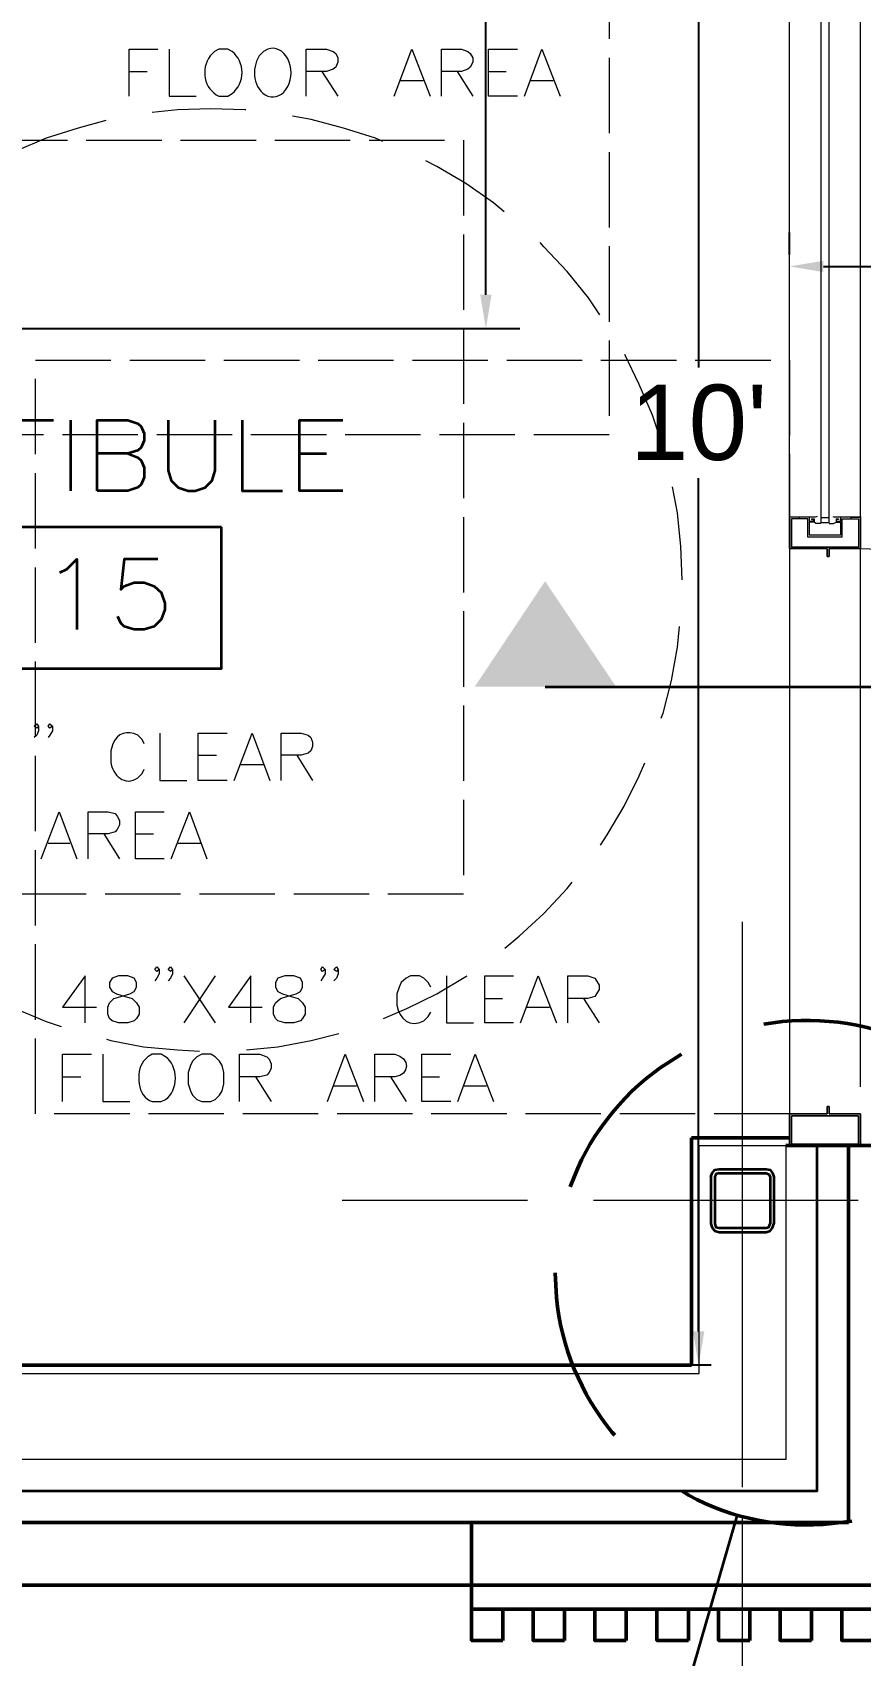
# Model space of a CAD drawing. Header units: inches. Extents: x 5 to 516, y -193 to 129.
# Drawn here: x 266.42 to 270.81, y 37.44 to 46.05 of the extents above; entities that cross this region are included whole.
import ezdxf

# ---------------------------------------------------------------- set-up
doc = ezdxf.new("R2010")
doc.units = ezdxf.units.IN
doc.header["$MEASUREMENT"] = 0
doc.linetypes.add('PDF_IMPORT', pattern=[1, 0.8, -0.2])
for name, color, linetype in [('Highlight', 210, 'Continuous'), ('PDF2_Geometry', 7, 'Continuous'), ('PDF2_Solid Fills', 7, 'Continuous')]:
    doc.layers.add(name, color=color, linetype=linetype)
doc.styles.get("Standard").update_dxf_attribs({"font": 'arial.ttf'})
doc.dimstyles.get("Standard").update_dxf_attribs({"dimtxt": 0.4, "dimasz": 0.18, "dimexe": 0.18, "dimexo": 0.0625, "dimgap": 0.09, "dimtad": 0, "dimtih": 1, "dimtoh": 1, "dimdec": 4, "dimlfac": 12, "dimzin": 0, "dimdsep": 46, "dimlunit": 4, "dimtxsty": 'Standard', "dimcen": 0.09, "dimadec": 3, "dimazin": 0, "dimtfac": 1, "dimtdec": 4, "dimtofl": 0, "dimtmove": 0, "dimatfit": 3, "dimfxl": 1, "dimtolj": 1, "dimtzin": 0, "dimarcsym": 0})

# ---------------------------------------------------------------- blocks, each defined once
blk = doc.blocks.new('*D78')
at = {"layer": 'Defpoints', "color": 0, "transparency": 16777216}
for p in [(270.432, 44.8134), (271.0787, 44.8134), (271.0787, 44.8134)]:
    blk.add_point(p, dxfattribs=at)
at = {"layer": 'Highlight', "color": 0, "lineweight": -2, "transparency": 16777216}
for p, q in [((270.432, 44.8759), (270.432, 44.9934)), ((271.0787, 44.8759), (271.0787, 44.9934)), ((270.612, 44.8134), (270.8987, 44.8134)), ((271.0787, 44.8134), (271.2587, 44.8134))]:
    blk.add_line(p, q, dxfattribs=at)
at = {"layer": 'Highlight', "color": 0, "transparency": 16777216}
for points in [[(270.612, 44.8434), (270.612, 44.7834), (270.432, 44.8134)], [(270.8987, 44.8434), (270.8987, 44.7834), (271.0787, 44.8134)]]:
    blk.add_solid(points, dxfattribs=at)
at = {"layer": 'Highlight', "color": 0, "transparency": 16777216, "insert": (271.7286, 44.8134), "char_height": 0.4, "attachment_point": 5}
blk.add_mtext('\\A1;7{\\H1x;\\S3/4;}"', dxfattribs=at)
blk = doc.blocks.new('*D88')
at = {"layer": 'Defpoints', "color": 0, "transparency": 16777216}
for p in [(268.8215, 48.9201), (268.8215, 48.9201), (264.2853, 44.4834)]:
    blk.add_point(p, dxfattribs=at)
at = {"layer": 'Highlight', "color": 0, "lineweight": -2, "transparency": 16777216}
for p, q in [((268.884, 48.9201), (269.0015, 48.9201)), ((268.8215, 48.7401), (268.8215, 47.2626)), ((268.8215, 44.6634), (268.8215, 46.1409)), ((264.3478, 44.4834), (269.0015, 44.4834))]:
    blk.add_line(p, q, dxfattribs=at)
at = {"layer": 'Highlight', "color": 0, "transparency": 16777216}
for points in [[(268.7915, 48.7401), (268.8515, 48.7401), (268.8215, 48.9201)], [(268.7915, 44.6634), (268.8515, 44.6634), (268.8215, 44.4834)]]:
    blk.add_solid(points, dxfattribs=at)
at = {"layer": 'Highlight', "color": 0, "transparency": 16777216, "insert": (268.8215, 46.7017), "char_height": 0.4, "attachment_point": 5}
blk.add_mtext('\\A1;4\'-5{\\H1x;\\S1/4;}"', dxfattribs=at)
blk = doc.blocks.new('*D95')
at = {"layer": 'Defpoints', "color": 0, "transparency": 16777216}
for p in [(253.1363, 38.9834), (253.1363, 38.9834), (271.8087, 37.8167)]:
    blk.add_point(p, dxfattribs=at)
at = {"layer": 'Highlight', "color": 0, "lineweight": -2, "transparency": 16777216}
for p, q in [((253.1988, 38.9834), (253.3163, 38.9834)), ((253.1363, 38.8034), (253.1363, 38.6909)), ((253.1363, 37.9967), (253.1363, 38.1093)), ((271.7462, 37.8167), (252.9563, 37.8167))]:
    blk.add_line(p, q, dxfattribs=at)
at = {"layer": 'Highlight', "color": 0, "transparency": 16777216}
for points in [[(253.1063, 38.8034), (253.1663, 38.8034), (253.1363, 38.9834)], [(253.1063, 37.9967), (253.1663, 37.9967), (253.1363, 37.8167)]]:
    blk.add_solid(points, dxfattribs=at)
at = {"layer": 'Highlight', "color": 0, "transparency": 16777216, "insert": (253.1363, 38.4001), "char_height": 0.4, "attachment_point": 5}
blk.add_mtext('\\A1;1\'-2"', dxfattribs=at)
blk = doc.blocks.new('*D108')
at = {"layer": 'Defpoints', "color": 0, "transparency": 16777216}
for p in [(269.95, 48.9834), (269.95, 48.9834), (269.95, 38.9834)]:
    blk.add_point(p, dxfattribs=at)
at = {"layer": 'Highlight', "color": 0, "lineweight": -2, "transparency": 16777216}
for p, q in [((269.8875, 48.9834), (269.77, 48.9834)), ((269.95, 48.8034), (269.95, 44.2776)), ((269.95, 39.1634), (269.95, 43.6892)), ((269.8875, 38.9834), (269.77, 38.9834))]:
    blk.add_line(p, q, dxfattribs=at)
at = {"layer": 'Highlight', "color": 0, "transparency": 16777216}
for points in [[(269.92, 48.8034), (269.98, 48.8034), (269.95, 48.9834)], [(269.92, 39.1634), (269.98, 39.1634), (269.95, 38.9834)]]:
    blk.add_solid(points, dxfattribs=at)
at = {"layer": 'Highlight', "color": 0, "transparency": 16777216, "insert": (269.95, 43.9834), "char_height": 0.4, "attachment_point": 5}
blk.add_mtext("\\A1;10'", dxfattribs=at)

msp = doc.modelspace()

# ---------------------------------------------------------------- linework, layer by layer
at = {"layer": 'Highlight'}
msp.add_line((270.0166034, 38.9834147), (191.2926345, 38.9834147), dxfattribs=at)
at = {"layer": 'PDF2_Geometry', "linetype": 'PDF_IMPORT', "lineweight": 15, "ltscale": 0.5}
for points in [[(264.9753494, 48.9200838), (269.4753498, 48.9200838), (269.4753498, 43.9200834), (264.9753494, 43.9200834), (264.9753494, 48.9200838)], [(268.7020173, 41.483414), (264.7020152, 41.483414), (264.702017, 45.4834161), (268.7020156, 45.4834143), (268.7020173, 41.4834157)], [(270.4320183, 44.3167475), (270.4320183, 40.316749), (266.4320162, 40.3167472), (266.432018, 44.3167493), (270.4320165, 44.3167475)]]:
    msp.add_lwpolyline(points, dxfattribs=at)
at = {"layer": 'PDF2_Geometry', "lineweight": 15}
for points in [[(270.4320183, 43.3167474), (270.4320183, 43.4834141), (270.4320183, 48.9634145)], [(270.6420165, 43.4534136), (270.6420165, 48.990081), (270.5986832, 48.990081)], [(270.598685, 48.990081), (270.598685, 43.4534136)], [(270.8086832, 43.4867475), (270.8086832, 43.4834141), (270.8086832, 48.9634145)], [(267.5486834, 45.6434146), (267.5420167, 45.6434146), (267.3620167, 45.6500812), (267.18535, 45.6434146), (267.0520166, 45.6300812)], [(266.8053497, 45.5867502), (266.658683, 45.5467502), (266.488683, 45.4934169), (266.3320163, 45.4267502)], [(268.275351, 45.4767479), (268.235351, 45.4934146), (268.065351, 45.5467479), (267.895351, 45.5934146), (267.795351, 45.6100812)], [(268.918682, 45.1034162), (268.8620153, 45.1500828), (268.7153486, 45.2534162), (268.5620153, 45.3434162), (268.5020153, 45.3734162)], [(269.4253518, 44.556748), (269.3653518, 44.646748), (269.2520184, 44.786748), (269.1286851, 44.916748), (269.1086851, 44.9400813)], [(269.7520171, 43.886748), (269.7053504, 44.0234147), (269.6353504, 44.1867481), (269.5586837, 44.3467481)], [(269.8620177, 43.1500808), (269.855351, 43.3267474), (269.8386843, 43.5067475), (269.8120177, 43.6434141)], [(270.5786841, 43.4867473), (270.5686841, 43.483414)], [(270.6620174, 43.4867473), (270.6720174, 43.483414)], [(270.5686828, 43.4834141), (270.4320161, 43.4834141)], [(270.4820183, 43.4834141), (270.4320183, 43.4834141), (270.4320183, 43.3167474), (270.4320183, 40.3167472), (270.4320183, 40.1500805), (270.4820183, 40.1500805), (270.4320183, 40.1500805), (270.4320183, 40.3167472)], [(270.4820162, 43.4834145), (270.4820162, 43.4734145), (270.4420162, 43.4734145)], [(270.5286844, 43.3767479), (270.5286844, 43.4734145), (270.4420177, 43.4734145), (270.4420177, 43.3234145), (270.7986844, 43.3234145)], [(270.7986846, 43.3234138), (270.4420179, 43.3234138), (270.4420179, 43.4734139)], [(270.5620164, 43.4734145), (270.5620164, 43.4567479), (270.5353497, 43.4567479)], [(270.5486832, 43.4734147), (270.5486832, 43.4700813), (270.5586832, 43.4700813), (270.5586832, 43.4600813), (270.5353499, 43.4600813)], [(270.5353508, 43.4834141), (270.5353508, 43.4600808)], [(270.5353508, 43.4567485), (270.5353508, 43.3867485)], [(270.5486836, 43.4734145), (270.5620169, 43.4734145)], [(270.5720177, 43.4500821), (270.5620177, 43.4567488)], [(270.598685, 43.4500821), (270.5720183, 43.4500821)], [(270.6420165, 43.4800809), (270.5986832, 43.4800809)], [(270.6420165, 43.4534153), (270.5986832, 43.4534153)], [(270.7586832, 43.4834141), (270.8086832, 43.4834141), (270.8086832, 43.3167474), (270.6420165, 43.3167474), (270.8086832, 43.3167474), (270.8086832, 43.4834141), (270.6720165, 43.4834141)], [(270.6420173, 43.4500821), (270.6653506, 43.4500821), (270.6786839, 43.4567488)], [(270.6786841, 43.4734152), (270.6786841, 43.4567485), (270.7020175, 43.4567485), (270.7020175, 43.3867485)], [(270.6786846, 43.4734145), (270.6920179, 43.4734145), (270.6920179, 43.4700812), (270.6820179, 43.4700812)], [(270.7020175, 43.4600817), (270.6820175, 43.4600817), (270.6820175, 43.4700817)], [(270.7020175, 43.4834141), (270.7020175, 43.4600808)], [(270.7120171, 43.3767479), (270.7120171, 43.4734145), (270.7986837, 43.4734145), (270.7986837, 43.3234145)], [(270.7586836, 43.4734145), (270.7986836, 43.4734145), (270.7986836, 43.3234145)], [(270.7586852, 43.4734145), (270.7586852, 43.4834145)], [(270.7120171, 43.3767484), (270.5286837, 43.3767484)], [(270.7020175, 43.386748), (270.5353508, 43.386748)], [(269.7520171, 42.4167467), (269.7620171, 42.4434134), (269.8053504, 42.6167467), (269.8386837, 42.7934134), (269.8486837, 42.9034134)], [(269.428685, 41.7434136), (269.4653517, 41.7967469), (269.5553517, 41.9500803), (269.6353517, 42.1100803), (269.6653517, 42.1800803)], [(268.9220186, 41.1967488), (268.9986852, 41.2600821), (269.1286852, 41.3800821), (269.2520186, 41.5134155), (269.2786853, 41.5467488)], [(268.2786842, 40.8234136), (268.4020176, 40.876747), (268.5620176, 40.9534137), (268.7153509, 41.046747), (268.7220176, 41.0500803)], [(266.1153506, 40.9834139), (266.1653506, 40.9534139), (266.3253506, 40.8767473), (266.4886839, 40.8067472), (266.568684, 40.7800806)], [(267.5520165, 40.656747), (267.7186832, 40.6734136), (267.8953499, 40.706747), (268.0420166, 40.7434136)], [(266.8086829, 40.7134147), (266.8320162, 40.7067481), (267.0053496, 40.6734147), (267.1853496, 40.656748), (267.3020163, 40.6500814)]]:
    msp.add_lwpolyline(points, dxfattribs=at)
at = {"layer": 'PDF2_Geometry', "lineweight": 9}
for points in [[(266.9286848, 45.7167483), (266.9286848, 45.9667483), (267.0820181, 45.9667483)], [(267.1420162, 45.9667483), (267.1420162, 45.7167483), (267.2853496, 45.7167483)], [(267.6653521, 45.9667483), (267.6420187, 45.953415), (267.6186854, 45.9300817)], [(267.8686839, 45.7167483), (267.8686839, 45.9667483), (267.9753506, 45.9667483), (268.0120173, 45.953415), (268.0253506, 45.943415), (268.0353506, 45.9200817), (268.0353506, 45.8967483), (268.0253506, 45.8700817), (268.0120173, 45.8600817), (267.9753506, 45.8467483), (267.8686839, 45.8467483)], [(268.3353486, 45.7167483), (268.4286819, 45.9667483), (268.5253486, 45.7167483)], [(268.5853486, 45.7167483), (268.5853486, 45.9667483), (268.6920153, 45.9667483), (268.7253486, 45.953415), (268.738682, 45.943415), (268.7520153, 45.9200817), (268.7520153, 45.8967483), (268.738682, 45.8700817), (268.7253486, 45.8600817), (268.6920153, 45.8467483), (268.5853486, 45.8467483)], [(268.988682, 45.7167483), (268.8353486, 45.7167483), (268.8353486, 45.9667483), (268.988682, 45.9667483)], [(269.0253511, 45.7167483), (269.1186844, 45.9667483), (269.2153511, 45.7167483)], [(266.9286848, 45.8467464), (267.0253515, 45.8467464)], [(267.9520173, 45.8467464), (268.0353506, 45.7167464)], [(268.6686819, 45.8467464), (268.7520153, 45.7167464)], [(268.8353486, 45.8467464), (268.928682, 45.8467464)], [(268.368684, 45.8000817), (268.488684, 45.8000817)], [(269.0586831, 45.8000817), (269.1786831, 45.8000817)], [(266.4486839, 42.3734151), (266.4386839, 42.3634151), (266.4253506, 42.3734151), (266.4386839, 42.3867485), (266.4486839, 42.3734151), (266.4486839, 42.3500818), (266.4386839, 42.3267485), (266.4253506, 42.3134151)], [(266.5220177, 42.3734151), (266.5086844, 42.3634151), (266.4986844, 42.3734151), (266.5086844, 42.3867485), (266.5220177, 42.3734151), (266.5220177, 42.3500818), (266.5086844, 42.3267485), (266.4986844, 42.3134151)], [(267.0086849, 42.2800822), (266.9986849, 42.3034155), (266.9753516, 42.3267489)], [(267.0920183, 42.3367499), (267.0920183, 42.0867499), (267.2353516, 42.0867499)], [(267.4486835, 42.0867499), (267.2953501, 42.0867499), (267.2953501, 42.3367499), (267.4486835, 42.3367499)], [(267.4853492, 42.0867499), (267.5820159, 42.3367499), (267.6753492, 42.0867499)], [(267.7353492, 42.0867499), (267.7353492, 42.3367499), (267.8420159, 42.3367499), (267.8786826, 42.3267499), (267.8920159, 42.3134166), (267.9020159, 42.2900833), (267.9020159, 42.2667499), (267.8920159, 42.2434166), (267.8786826, 42.2300833), (267.8420159, 42.2200833), (267.7353492, 42.2200833)], [(266.8420183, 42.2800822), (266.8320183, 42.2434155), (266.8320183, 42.1834155)], [(267.2953501, 42.2200812), (267.3920168, 42.2200812)], [(267.8186826, 42.2200812), (267.9020159, 42.0867479)], [(266.9753516, 42.1000822), (266.9986849, 42.1234155), (267.0086849, 42.1467488)], [(267.5220178, 42.1700833), (267.6420178, 42.1700833)], [(266.4620167, 41.6700832), (266.5586834, 41.9200832), (266.6520167, 41.6700832)], [(266.7120168, 41.6700832), (266.7120168, 41.9200832), (266.8186834, 41.9200832), (266.8553501, 41.9100832), (266.8653501, 41.8967499), (266.8786834, 41.8734166), (266.8786834, 41.8500832), (266.8653501, 41.8267499), (266.8553501, 41.8134166), (266.8186834, 41.8034166), (266.7120168, 41.8034166)], [(267.1153501, 41.6700832), (266.9620168, 41.6700832), (266.9620168, 41.9200832), (267.1153501, 41.9200832)], [(267.1520158, 41.6700832), (267.2486825, 41.9200832), (267.3420159, 41.6700832)], [(266.7953501, 41.8034145), (266.8786834, 41.6700812)], [(266.9620168, 41.8034145), (267.0586834, 41.8034145)], [(266.4986853, 41.7534166), (266.615352, 41.7534166)], [(267.1886844, 41.7534166), (267.3086844, 41.7534166)], [(267.0886851, 41.0834133), (267.0753517, 41.0734133), (267.0653517, 41.0834133), (267.0753517, 41.0967466), (267.0886851, 41.0834133), (267.0886851, 41.0600799), (267.0753517, 41.0367466), (267.0653517, 41.0234133)], [(267.1586856, 41.0834133), (267.1486856, 41.0734133), (267.1353523, 41.0834133), (267.1486856, 41.0967466), (267.1586856, 41.0834133), (267.1586856, 41.0600799), (267.1486856, 41.0367466), (267.1353523, 41.0234133)], [(267.9686832, 41.0834133), (267.9553499, 41.0734133), (267.9453499, 41.0834133), (267.9553499, 41.0967466), (267.9686832, 41.0834133), (267.9686832, 41.0600799), (267.9553499, 41.0367466), (267.9453499, 41.0234133)], [(268.0386838, 41.0834133), (268.0286838, 41.0734133), (268.0153505, 41.0834133), (268.0286838, 41.0967466), (268.0386838, 41.0834133), (268.0386838, 41.0600799), (268.0286838, 41.0367466), (268.0153505, 41.0234133)], [(266.6953508, 40.8000813), (266.6953508, 41.0500813), (266.5753508, 40.8834146), (266.7553508, 40.8834146)], [(267.2186832, 41.0500813), (267.3853499, 40.8000813)], [(267.3853499, 41.0500813), (267.2186832, 40.8000813)], [(267.5753523, 40.8000813), (267.5753523, 41.0500813), (267.4553523, 40.8834146), (267.6353523, 40.8834146)], [(268.5286842, 40.9900803), (268.5153509, 41.0134137), (268.4920176, 41.036747), (268.4686842, 41.0500803), (268.4220176, 41.0500803), (268.3986842, 41.036747), (268.3720176, 41.0134137), (268.3620176, 40.9900803), (268.3486842, 40.9534137), (268.3486842, 40.8934137)], [(268.6120176, 41.0500813), (268.6120176, 40.8000813), (268.7553509, 40.8000813)], [(268.9686828, 40.8000813), (268.8153494, 40.8000813), (268.8153494, 41.0500813), (268.9686828, 41.0500813)], [(269.0053519, 40.8000813), (269.0986852, 41.0500813), (269.1953519, 40.8000813)], [(269.2553519, 40.8000813), (269.2553519, 41.0500813), (269.3620186, 41.0500813), (269.3986853, 41.0367479), (269.4086853, 41.0234146), (269.4220186, 41.0000813), (269.4220186, 40.9767479), (269.4086853, 40.9534146), (269.3986853, 40.9400813), (269.3620186, 40.9300813), (269.2553519, 40.9300813)], [(268.8153494, 40.9300794), (268.9086828, 40.9300794)], [(269.3386853, 40.9300794), (269.4220186, 40.8000794)], [(268.4920176, 40.8100803), (268.5153509, 40.8334136), (268.5286842, 40.856747)], [(269.0386839, 40.8834146), (269.1586839, 40.8834146)], [(266.5753522, 40.3834146), (266.5753522, 40.6334146), (266.7286856, 40.6334146)], [(266.7886837, 40.6334146), (266.7886837, 40.3834146), (266.932017, 40.3834146)], [(267.1220165, 40.6200812), (267.0986832, 40.6334146), (267.0520165, 40.6334146), (267.0286832, 40.6200812), (267.0053498, 40.5967479)], [(267.5153514, 40.3834146), (267.5153514, 40.6334146), (267.622018, 40.6334146), (267.6586847, 40.6200812), (267.6720181, 40.6067479), (267.6820181, 40.5834146), (267.6820181, 40.5600812), (267.6720181, 40.5367479), (267.6586847, 40.5234146), (267.622018, 40.5134146), (267.5153514, 40.5134146)], [(267.982016, 40.3834146), (268.0753494, 40.6334146), (268.1720161, 40.3834146)], [(268.2320161, 40.3834146), (268.2320161, 40.6334146), (268.3386827, 40.6334146)], [(268.6353494, 40.3834146), (268.4820161, 40.3834146), (268.4820161, 40.6334146), (268.6353494, 40.6334146)], [(268.6720185, 40.3834146), (268.7653519, 40.6334146), (268.8620186, 40.3834146)], [(266.5753522, 40.5134127), (266.6720189, 40.5134127)], [(267.5986847, 40.5134127), (267.6820181, 40.3834127)], [(268.3386827, 40.5134146), (268.2320161, 40.5134146)], [(268.3153494, 40.5134127), (268.3986827, 40.3834127)], [(268.4820161, 40.5134127), (268.5753494, 40.5134127)], [(267.0520165, 40.3834146), (267.0986832, 40.3834146), (267.1220165, 40.3934146)], [(268.0153514, 40.4667479), (268.1353514, 40.4667479)], [(268.7053505, 40.4667479), (268.8253505, 40.4667479)]]:
    msp.add_lwpolyline(points, dxfattribs=at)
msp.add_lwpolyline([(267.4053491, 45.7167483), (267.4520157, 45.7167483), (267.4753491, 45.7300817, 0.470149254), (267.4753491, 45.953415), (267.4520157, 45.9667483), (267.4053491, 45.9667483), (267.3820157, 45.953415), (267.3586824, 45.9300817)], format="xyb", dxfattribs=at)
at = {"layer": 'PDF2_Geometry', "lineweight": 35}
for points in [[(266.2786841, 43.996747), (266.5286841, 43.996747)], [(266.6186838, 43.996747), (266.6186838, 43.6234136)], [(266.7586849, 43.6234152), (266.7586849, 43.9967486), (266.9220183, 43.9967486), (266.9753516, 43.9800819), (266.9920183, 43.9634153), (267.0086849, 43.9267486), (267.0086849, 43.8900819), (266.9920183, 43.8534152), (266.9753516, 43.8367486), (266.9220183, 43.8200819), (266.7586849, 43.8200819)], [(267.1353498, 43.996747), (267.1353498, 43.7300803), (267.1520165, 43.6767469), (267.1886832, 43.6400803), (267.2420165, 43.6234136), (267.2786832, 43.6234136), (267.3320165, 43.6400803), (267.3686832, 43.6767469), (267.3853499, 43.7300803), (267.3853499, 43.996747)], [(267.5286842, 43.996747), (267.5286842, 43.6234136), (267.7420175, 43.6234136)], [(268.0620188, 43.6234152), (267.8320187, 43.6234152), (267.8320187, 43.9967486), (268.0620188, 43.9967486)], [(266.9220184, 43.8200807), (266.9753517, 43.8000807), (266.9920184, 43.783414), (267.0086851, 43.7467473), (267.0086851, 43.693414), (266.9920184, 43.6567473), (266.9753517, 43.6400807), (266.9220184, 43.623414), (266.7586851, 43.623414)], [(267.8320187, 43.8200807), (267.9753521, 43.8200807)], [(266.5620161, 43.1900825), (266.5986827, 43.2067492), (266.6520161, 43.2600825), (266.6520161, 42.8867492)], [(267.0820187, 43.2600831), (266.9020187, 43.2600831), (266.885352, 43.1000831), (266.9020187, 43.1167497), (266.955352, 43.1367497), (267.0086853, 43.1367497), (267.0620187, 43.1167497), (267.0986854, 43.0834164), (267.1186854, 43.0267497), (267.1186854, 42.9934164), (267.0986854, 42.9400831), (267.0620187, 42.9034164), (267.0086853, 42.8867497), (266.955352, 42.8867497), (266.9020187, 42.9034164), (266.885352, 42.9200831), (266.8686853, 42.9567497)], [(269.13535, 42.5834134), (276.0220172, 42.5834134)], [(266.078682, 38.316747), (270.5786824, 38.316747), (270.5786824, 40.1500805)], [(270.0153498, 39.9834156), (270.0220165, 40.0034156), (270.0353498, 40.0200823), (270.0586831, 40.0234156), (270.3086832, 40.0234156)], [(270.0153516, 39.9834138), (270.0153516, 39.7334138), (270.0220182, 39.7134138), (270.0353516, 39.6967472), (270.0586849, 39.6900805)], [(270.0586831, 40.0034164), (270.0420165, 39.9967498), (270.0353498, 39.9834164)], [(270.0353508, 39.9834138), (270.0353508, 39.7334138), (270.0420174, 39.7167472), (270.0586841, 39.7134138)], [(270.058684, 40.0034139), (270.308684, 40.0034139), (270.3220174, 39.9967472), (270.328684, 39.9834138), (270.328684, 39.7334138)], [(270.3086849, 40.0234139), (270.3286849, 40.0200805), (270.3420183, 40.0034139), (270.3486849, 39.9834138), (270.3486849, 39.7334138)], [(270.0586831, 39.6900823), (270.3086832, 39.6900823), (270.3286832, 39.6967489), (270.3420165, 39.7134156), (270.3486832, 39.7334156)], [(270.0586831, 39.7134146), (270.3086832, 39.7134146), (270.3220165, 39.716748), (270.3286832, 39.7334146)], [(268.4786829, 35.7100811), (269.438683, 35.7100811), (270.1553497, 38.1900813)]]:
    msp.add_lwpolyline(points, dxfattribs=at)
msp.add_lwpolyline([(267.4186818, 43.4300796), (265.9186817, 43.4300796), (265.9186817, 42.6800795), (267.4186818, 42.6800795)], close=True, dxfattribs=at)
at = {"layer": 'PDF2_Geometry', "lineweight": 15}
for points in [[(270.4320169, 43.3167474), (270.6320169, 43.3167474), (270.6320169, 43.2734141), (270.6420169, 43.2734141), (270.6420169, 43.3167474), (270.6420169, 43.2734141), (270.6320169, 43.2734141), (270.6320169, 43.3167474)], [(270.4320169, 40.3167472), (270.6320169, 40.3167472), (270.6320169, 40.3567472), (270.6420169, 40.3567472), (270.6420169, 40.3167472), (270.6420169, 40.3567472), (270.6320169, 40.3567472), (270.6320169, 40.3167472)], [(270.4420169, 40.1567469), (270.7986836, 40.1567469), (270.7986836, 40.3067469), (270.7986836, 40.1567469)], [(270.7986846, 40.3067476), (270.4420179, 40.3067476), (270.4420179, 40.1567476), (270.4420179, 40.3067476)], [(270.4820165, 40.1500805), (270.8086832, 40.1500805), (270.8086832, 40.3167472), (270.6420165, 40.3167472), (270.8086832, 40.3167472), (270.8086832, 40.1500805)]]:
    msp.add_lwpolyline(points, close=True, dxfattribs=at)
msp.add_lwpolyline([(270.8086832, 40.4600807), (270.8086832, 43.3167474), (271.0053499, 43.3100808, -0.375804514), (273.8020168, 40.5134139), (273.8086834, 40.3167472), (273.8086852, 40.4600815), (271.098685, 40.4600815), (271.1420183, 40.4000815)], format="xyb", dxfattribs=at)
at = {"layer": 'PDF2_Geometry', "linetype": 'PDF_IMPORT', "lineweight": 15, "ltscale": 1.5}
msp.add_lwpolyline([(268.7620183, 29.6500797), (268.7620183, 30.3167464), (270.1820173, 30.9834143), (270.1820183, 41.3367466)], dxfattribs=at)
at = {"layer": 'PDF2_Geometry', "linetype": 'PDF_IMPORT', "lineweight": 15, "ltscale": 1.126667}
msp.add_lwpolyline([(270.1820183, 38.3367496), (270.1820183, 41.336748)], dxfattribs=at)
at = {"layer": 'PDF2_Geometry', "lineweight": 9}
for points in [[(266.872017, 41.0500813), (266.8386837, 41.0367479), (266.8253504, 41.0134146), (266.8253504, 40.9900813), (266.8386837, 40.9667479), (266.862017, 40.9534146), (266.9086837, 40.9400813), (266.9453504, 40.9300813), (266.9686837, 40.9067479), (266.982017, 40.8834146), (266.982017, 40.8467479), (266.9686837, 40.8234146), (266.9553504, 40.8100813), (266.922017, 40.8000813), (266.872017, 40.8000813), (266.8386837, 40.8100813), (266.8253504, 40.8234146), (266.8153504, 40.8467479), (266.8153504, 40.8834146), (266.8253504, 40.9067479), (266.8486837, 40.9300813), (266.8853504, 40.9400813), (266.932017, 40.9534146), (266.9553504, 40.9667479), (266.9686837, 40.9900813), (266.9686837, 41.0134146), (266.9553504, 41.0367479), (266.922017, 41.0500813)], [(267.7553518, 41.0500813), (267.7186851, 41.0367479), (267.7053518, 41.0134146), (267.7053518, 40.9900813), (267.7186851, 40.9667479), (267.7420185, 40.9534146), (267.7886851, 40.9400813), (267.8253518, 40.9300813), (267.8486851, 40.9067479), (267.8620185, 40.8834146), (267.8620185, 40.8467479), (267.8486851, 40.8234146), (267.8386851, 40.8100813), (267.8020185, 40.8000813), (267.7553518, 40.8000813), (267.7186851, 40.8100813), (267.7053518, 40.8234146), (267.6953518, 40.8467479), (267.6953518, 40.8834146), (267.7053518, 40.9067479), (267.7320185, 40.9300813), (267.7653518, 40.9400813), (267.8153518, 40.9534146), (267.8386851, 40.9667479), (267.8486851, 40.9900813), (267.8486851, 41.0134146), (267.8386851, 41.0367479), (267.8020185, 41.0500813)], [(267.3153493, 40.6334146), (267.2886827, 40.6200812), (267.2653493, 40.5967479), (267.2553493, 40.5734146), (267.242016, 40.5367479), (267.242016, 40.4767479), (267.2553493, 40.4400812), (267.2653493, 40.4167479), (267.2886827, 40.3934146), (267.3153493, 40.3834146), (267.362016, 40.3834146), (267.3853493, 40.3934146), (267.4086827, 40.4167479), (267.422016, 40.4400812), (267.432016, 40.4767479), (267.432016, 40.5367479), (267.422016, 40.5734146), (267.4086827, 40.5967479), (267.3853493, 40.6200812), (267.362016, 40.6334146)], [(266.078682, 38.4834137), (266.078682, 38.9400804), (269.9520157, 38.9400804), (269.9520157, 40.1500805), (270.4120157, 40.1500805), (270.4120157, 38.4834137)]]:
    msp.add_lwpolyline(points, close=True, dxfattribs=at)
at = {"layer": 'PDF2_Geometry', "lineweight": 50}
for points in [[(271.1953511, 40.6334146), (271.1586845, 40.6567479, 0.145881838), (270.3953511, 40.8067479), (270.295351, 40.7934146)], [(269.1886846, 39.4734142), (269.1953512, 39.3434142, 0.14841679), (269.4920179, 38.6267475), (269.5053513, 38.6134141)], [(269.8620177, 38.316747), (269.895351, 38.2934137, 0.150136097), (270.6586844, 38.1434137), (270.7620178, 38.156747)]]:
    msp.add_lwpolyline(points, format="xyb", dxfattribs=at)
for points in [[(269.8586845, 40.6334146), (269.7853511, 40.5867479)], [(269.9120173, 40.1900823), (269.9120173, 38.9834156)], [(270.4320183, 40.1900823), (269.9120182, 40.1900823)], [(271.0786841, 40.1500805), (270.4120174, 40.1500805)], [(270.7453507, 40.1500805), (270.7453507, 38.1500804)], [(269.2920178, 39.9867479), (269.2686844, 39.9300812)], [(266.0353504, 38.9834138), (269.9120174, 38.9834138)], [(266.078682, 38.1500804), (270.7453491, 38.1500804)], [(268.7453489, 37.816747), (268.7453489, 38.1500804)]]:
    msp.add_lwpolyline(points, dxfattribs=at)
at = {"layer": 'PDF2_Geometry', "linetype": 'PDF_IMPORT', "lineweight": 50, "ltscale": 6}
msp.add_lwpolyline([(271.0786841, 40.1500805), (271.0786841, 37.816747), (254.0786811, 37.816747), (225.7020105, 38.9834163), (239.7953446, 38.9834163)], dxfattribs=at)
at = {"layer": 'PDF2_Geometry', "linetype": 'PDF_IMPORT', "lineweight": 15, "ltscale": 1.753333}
msp.add_lwpolyline([(281.3153504, 39.8567489), (268.0586829, 39.8567489)], dxfattribs=at)
at = {"layer": 'PDF2_Geometry', "lineweight": 50}
for points in [[(271.0786841, 37.816747), (271.0786841, 37.6900803), (268.7453506, 37.6900803), (268.7453506, 37.816747)], [(268.9120156, 37.5234154), (268.9120156, 37.6900821), (268.7453489, 37.6900821), (268.7453489, 37.5234154)], [(269.2386825, 37.5234154), (269.2386825, 37.6900821), (269.0720159, 37.6900821), (269.0720159, 37.5234154)], [(269.5653495, 37.5234154), (269.5653495, 37.6900821), (269.3986828, 37.6900821), (269.3986828, 37.5234154)], [(269.8953497, 37.5234154), (269.8953497, 37.6900821), (269.728683, 37.6900821), (269.728683, 37.5234154)], [(270.2220166, 37.5234154), (270.2220166, 37.6900821), (270.0553499, 37.6900821), (270.0553499, 37.5234154)], [(270.5486836, 37.5234154), (270.5486836, 37.6900821), (270.3820169, 37.6900821), (270.3820169, 37.5234154)], [(270.8753506, 37.5234154), (270.8753506, 37.6900821), (270.7086839, 37.6900821), (270.7086839, 37.5234154)]]:
    msp.add_lwpolyline(points, close=True, dxfattribs=at)
at = {"layer": 'PDF2_Geometry', "lineweight": 9}
msp.add_ellipse((267.6902085, 45.8415634), major_axis=(-0.0012788, 0.1292147), ratio=0.755603314, start_param=2.871179334, end_param=6.527403263, dxfattribs=at)
for points in [[(267.3586824, 45.9300817), (267.3071268, 45.8616928), (267.3256824, 45.752915), (267.4053491, 45.7167483)], [(267.6186854, 45.9300817), (267.5764632, 45.8622483), (267.5858521, 45.751915), (267.6653521, 45.7167483)], [(266.9753516, 42.3267489), (266.9189072, 42.3544155), (266.8670183, 42.3377489), (266.8420183, 42.2800822)], [(266.8320183, 42.1834155), (266.8398516, 42.1153044), (266.9069627, 42.0514711), (266.9753516, 42.1000822)], [(268.3486842, 40.8934137), (268.3636842, 40.8189136), (268.418962, 40.7729692), (268.4920176, 40.8100803)], [(267.0053498, 40.5967479), (266.9621276, 40.5402479), (266.9706832, 40.4045812), (267.0520165, 40.3834146)], [(267.1220165, 40.3934146), (267.1915165, 40.4385812), (267.1915165, 40.5749146), (267.1220165, 40.6200812)], [(268.3386827, 40.6334146), (268.420905, 40.6156924), (268.4190716, 40.5236923), (268.3386827, 40.5134146)]]:
    msp.add_open_spline(points, degree=3, dxfattribs=at)
at = {"layer": 'PDF2_Geometry', "lineweight": 50}
msp.add_open_spline([(269.7853511, 40.5867479), (269.5789622, 40.4591368), (269.3756289, 40.2144145), (269.2920178, 39.9867479)], degree=3, dxfattribs=at)
at = {"layer": 'PDF2_Solid Fills', "lineweight": 35, "transparency": 33554559}
msp.add_solid([(269.13535, 43.1434144), (269.5120167, 42.5834143), (268.7620166, 42.5834143)], dxfattribs=at)

# ---------------------------------------------------------------- dimensions: what is measured, and where the dimension line sits
at = {"layer": 'Highlight'}
for base, p1, p2, angle, picture, middle in [((268.8215117, 48.9200812), (264.2853486, 44.4834159), (268.8215117, 48.9200812), 90, '*D88', (268.8215117, 46.7017486)), ((269.9499818, 48.9834146), (269.9499818, 38.9834147), (269.9499818, 48.9834146), 270, '*D108', (269.9499818, 43.9834146)), ((271.0786841, 44.8133554), (270.4320183, 44.8133554), (271.0786841, 44.8133554), 180, '*D78', (271.7286295, 44.8133554)), ((253.1362605, 38.9834138), (271.8086833, 37.816747), (253.1362605, 38.9834138), 90, '*D95', (253.1362605, 38.4000804))]:
    dim = msp.add_linear_dim(base=base, p1=p1, p2=p2, angle=angle, dimstyle='Standard', dxfattribs=at)
    dim.commit()
    dim.dimension.update_dxf_attribs({"geometry": picture, "text_midpoint": middle})

doc.saveas('drawing.dxf')
